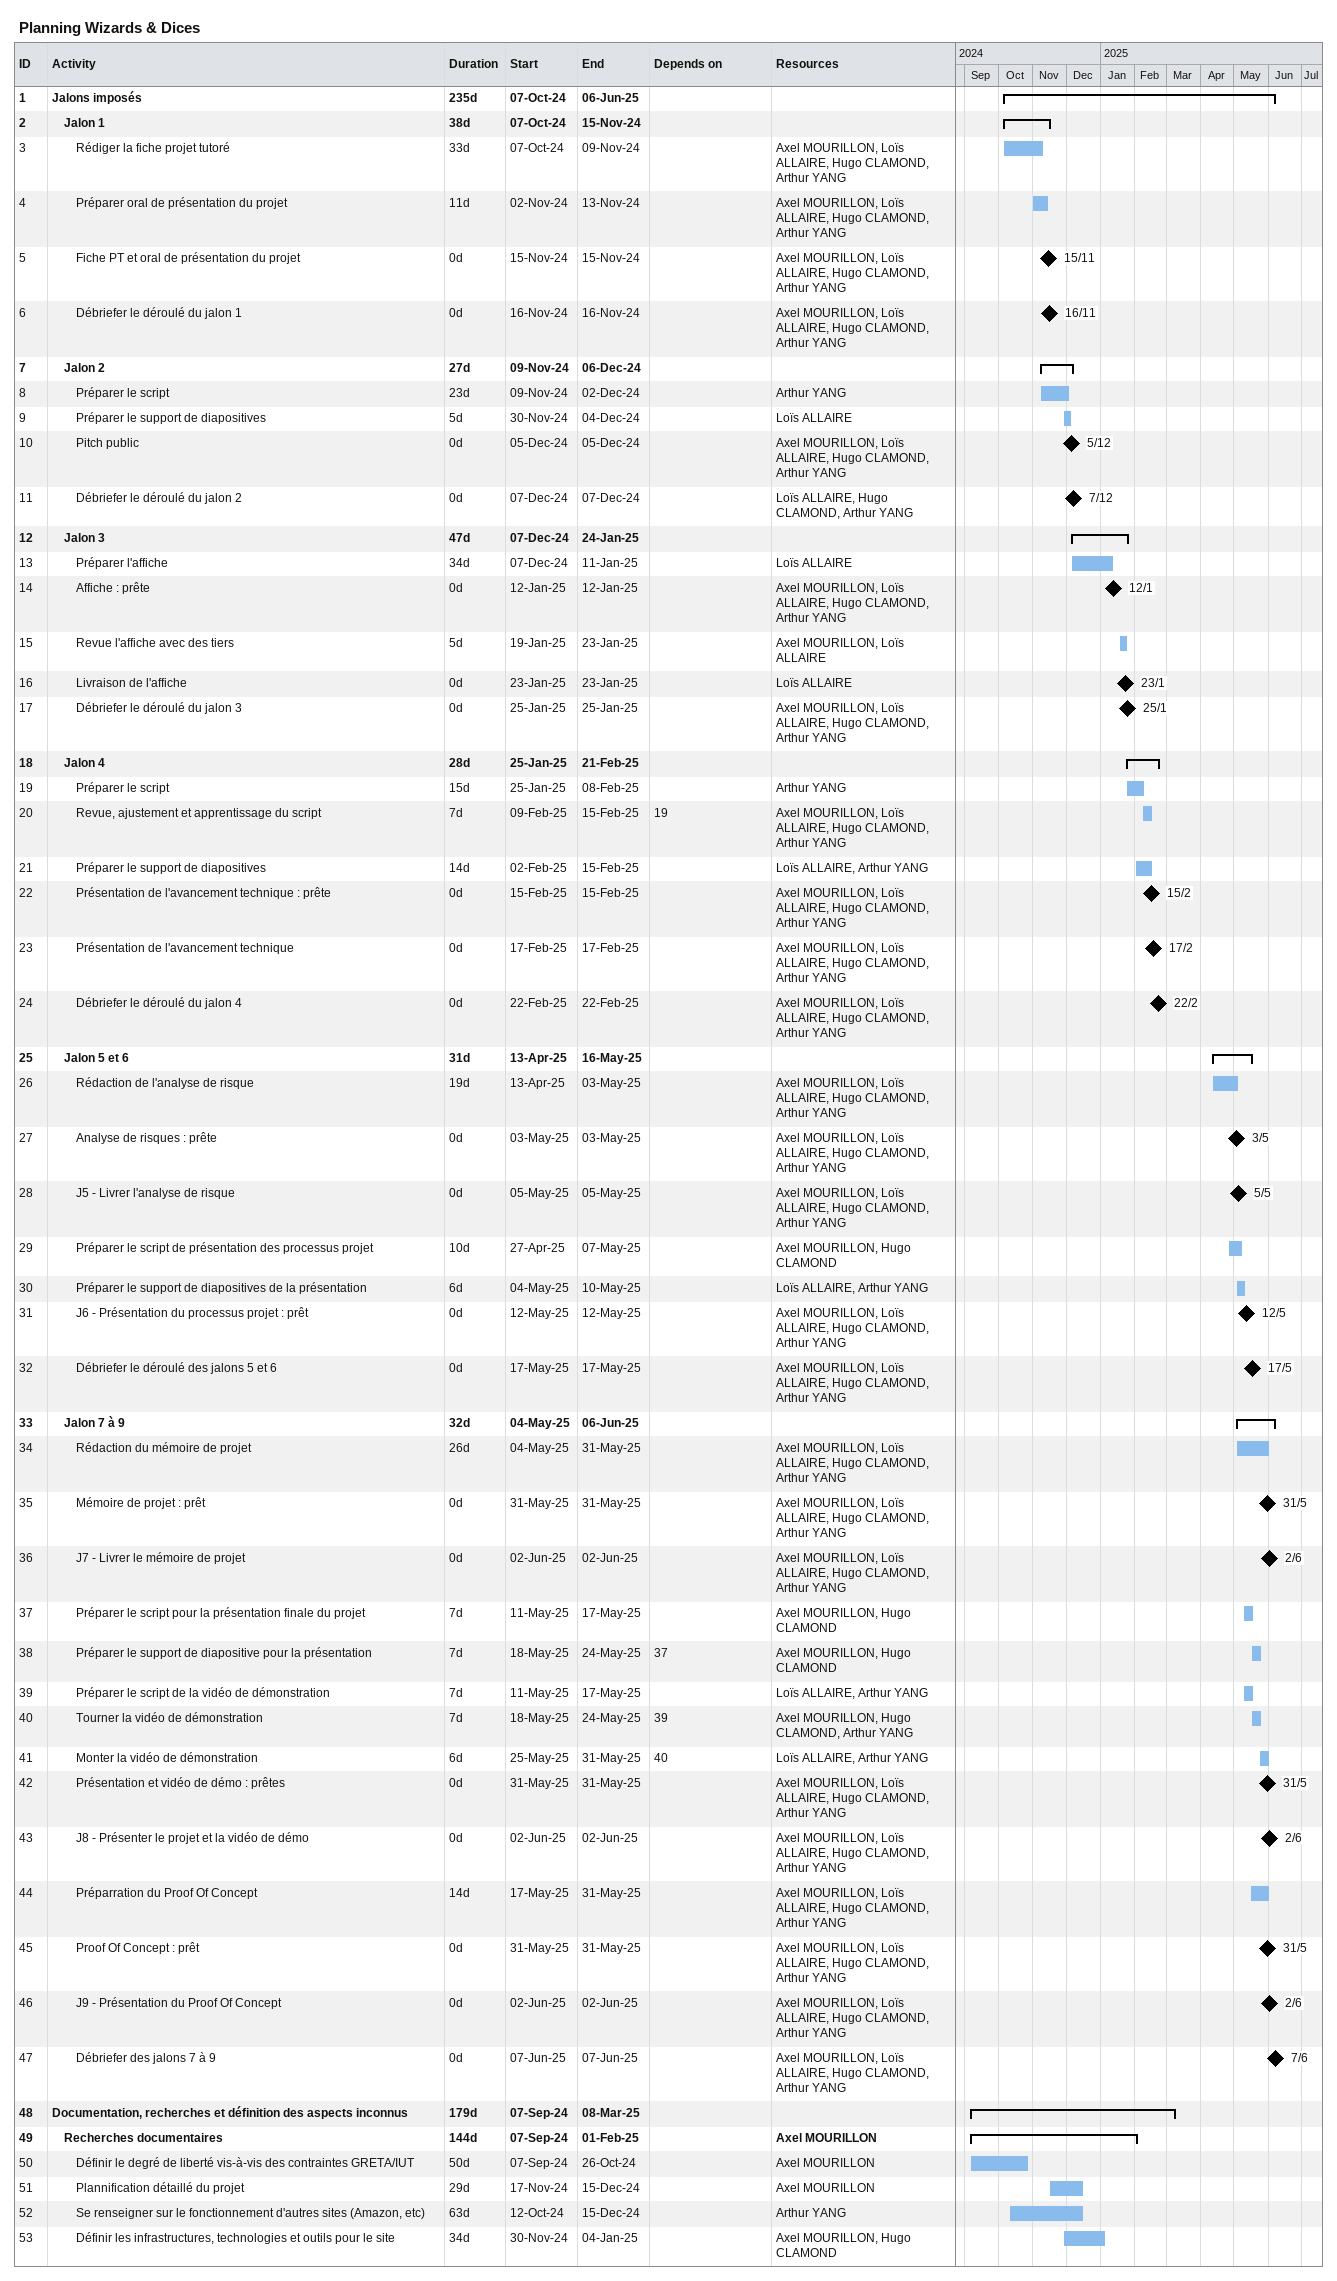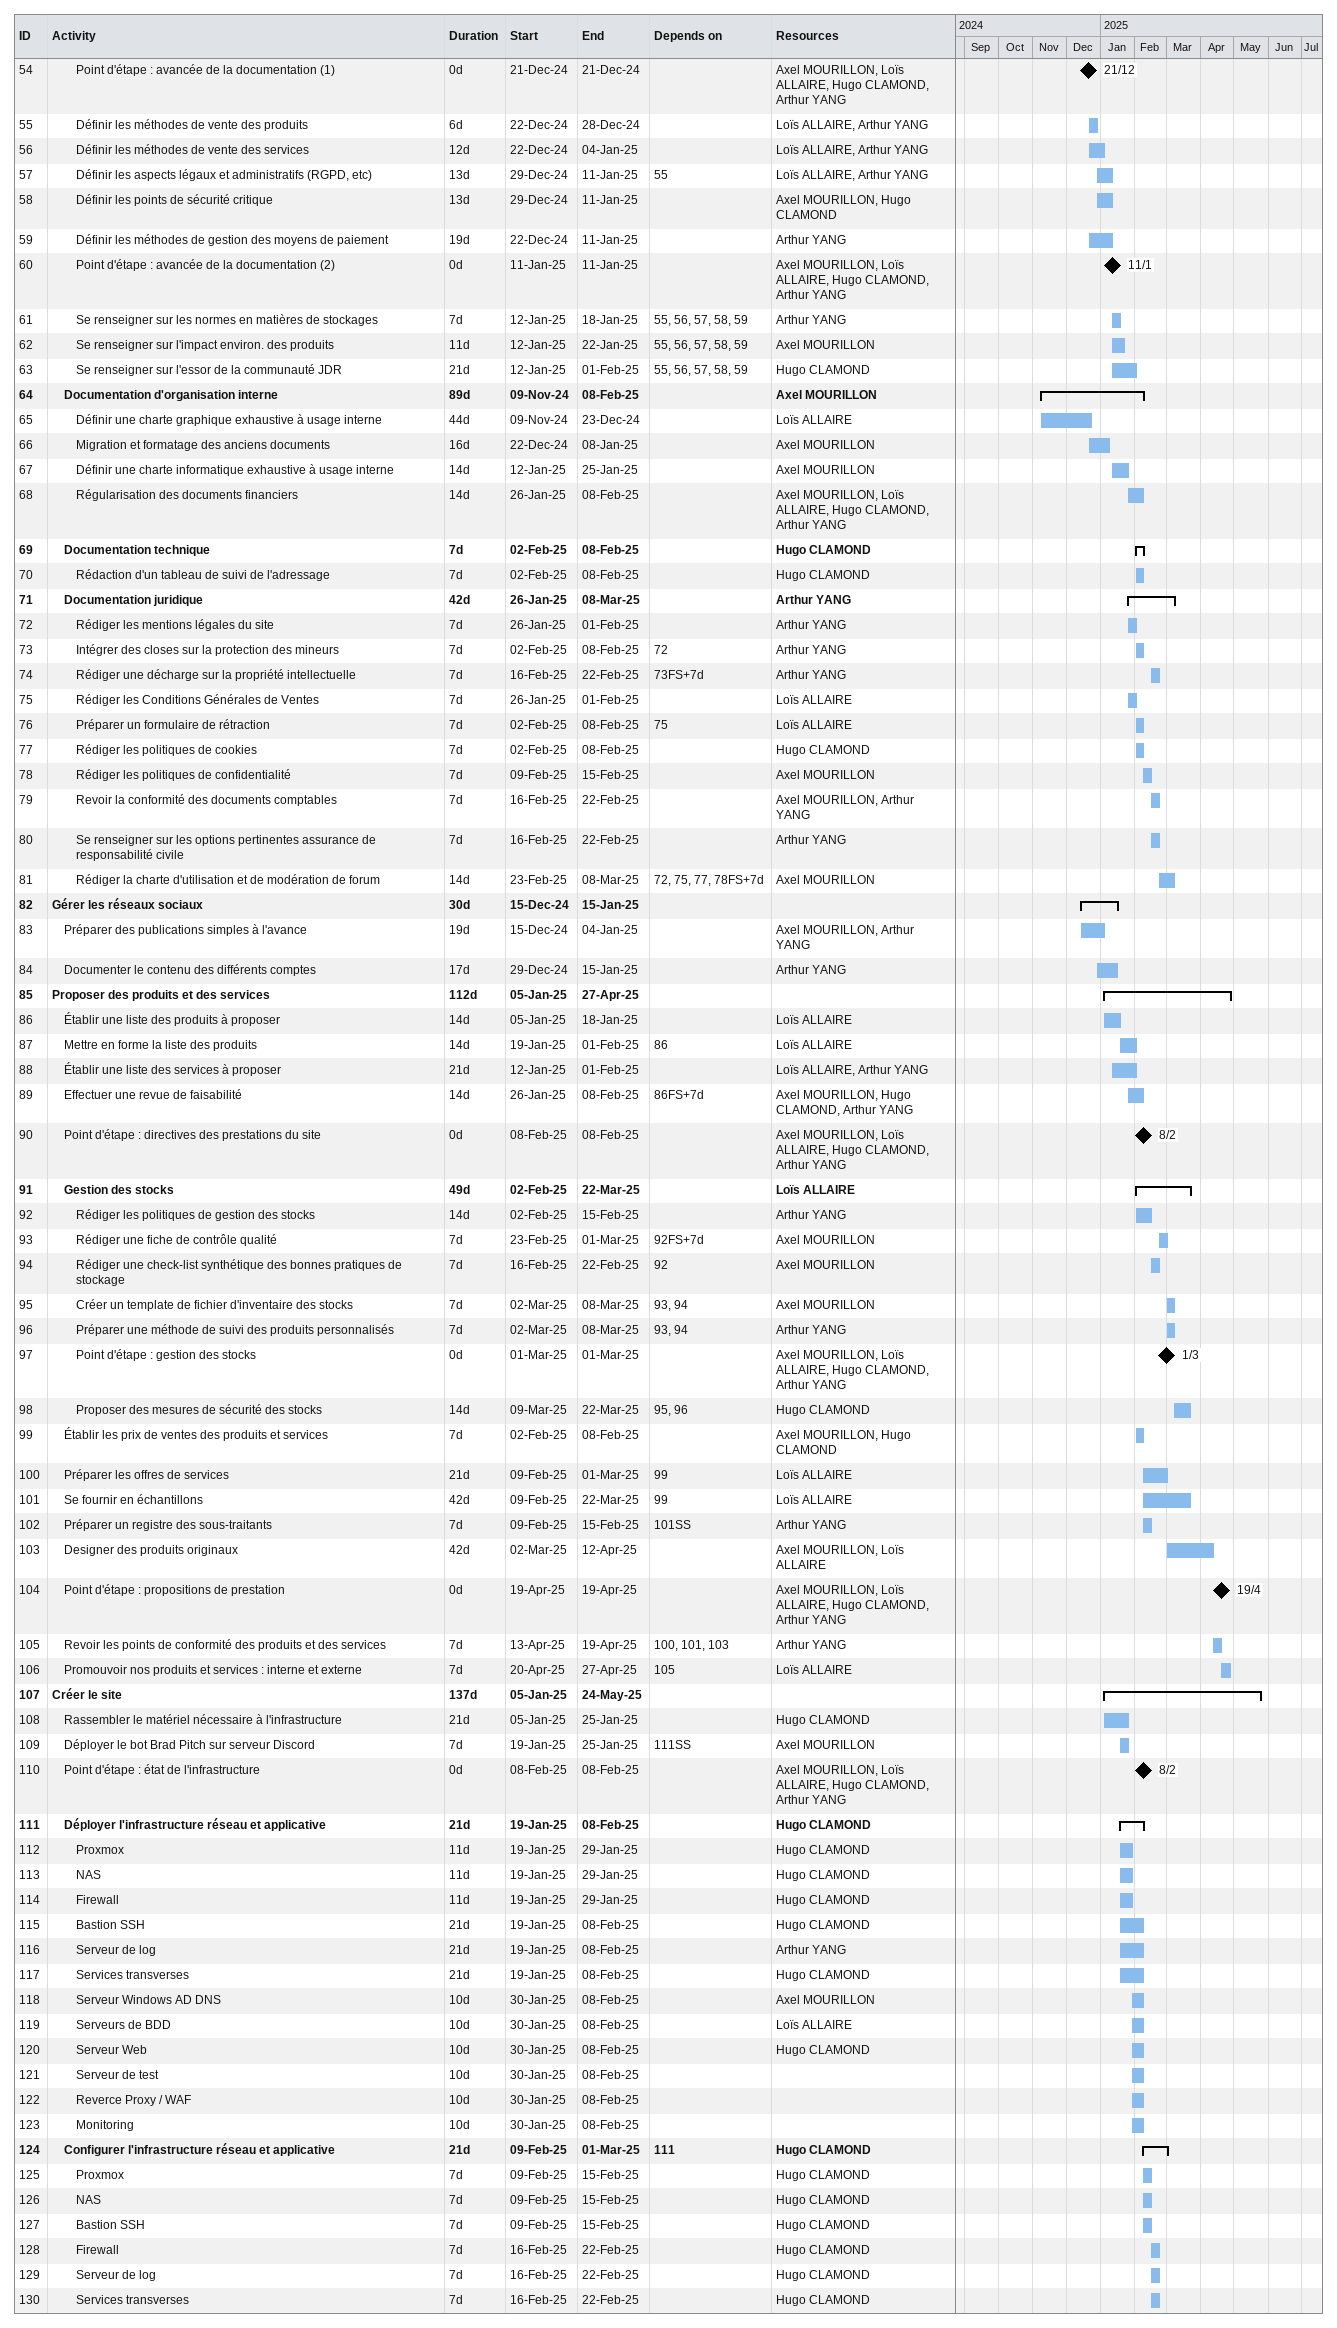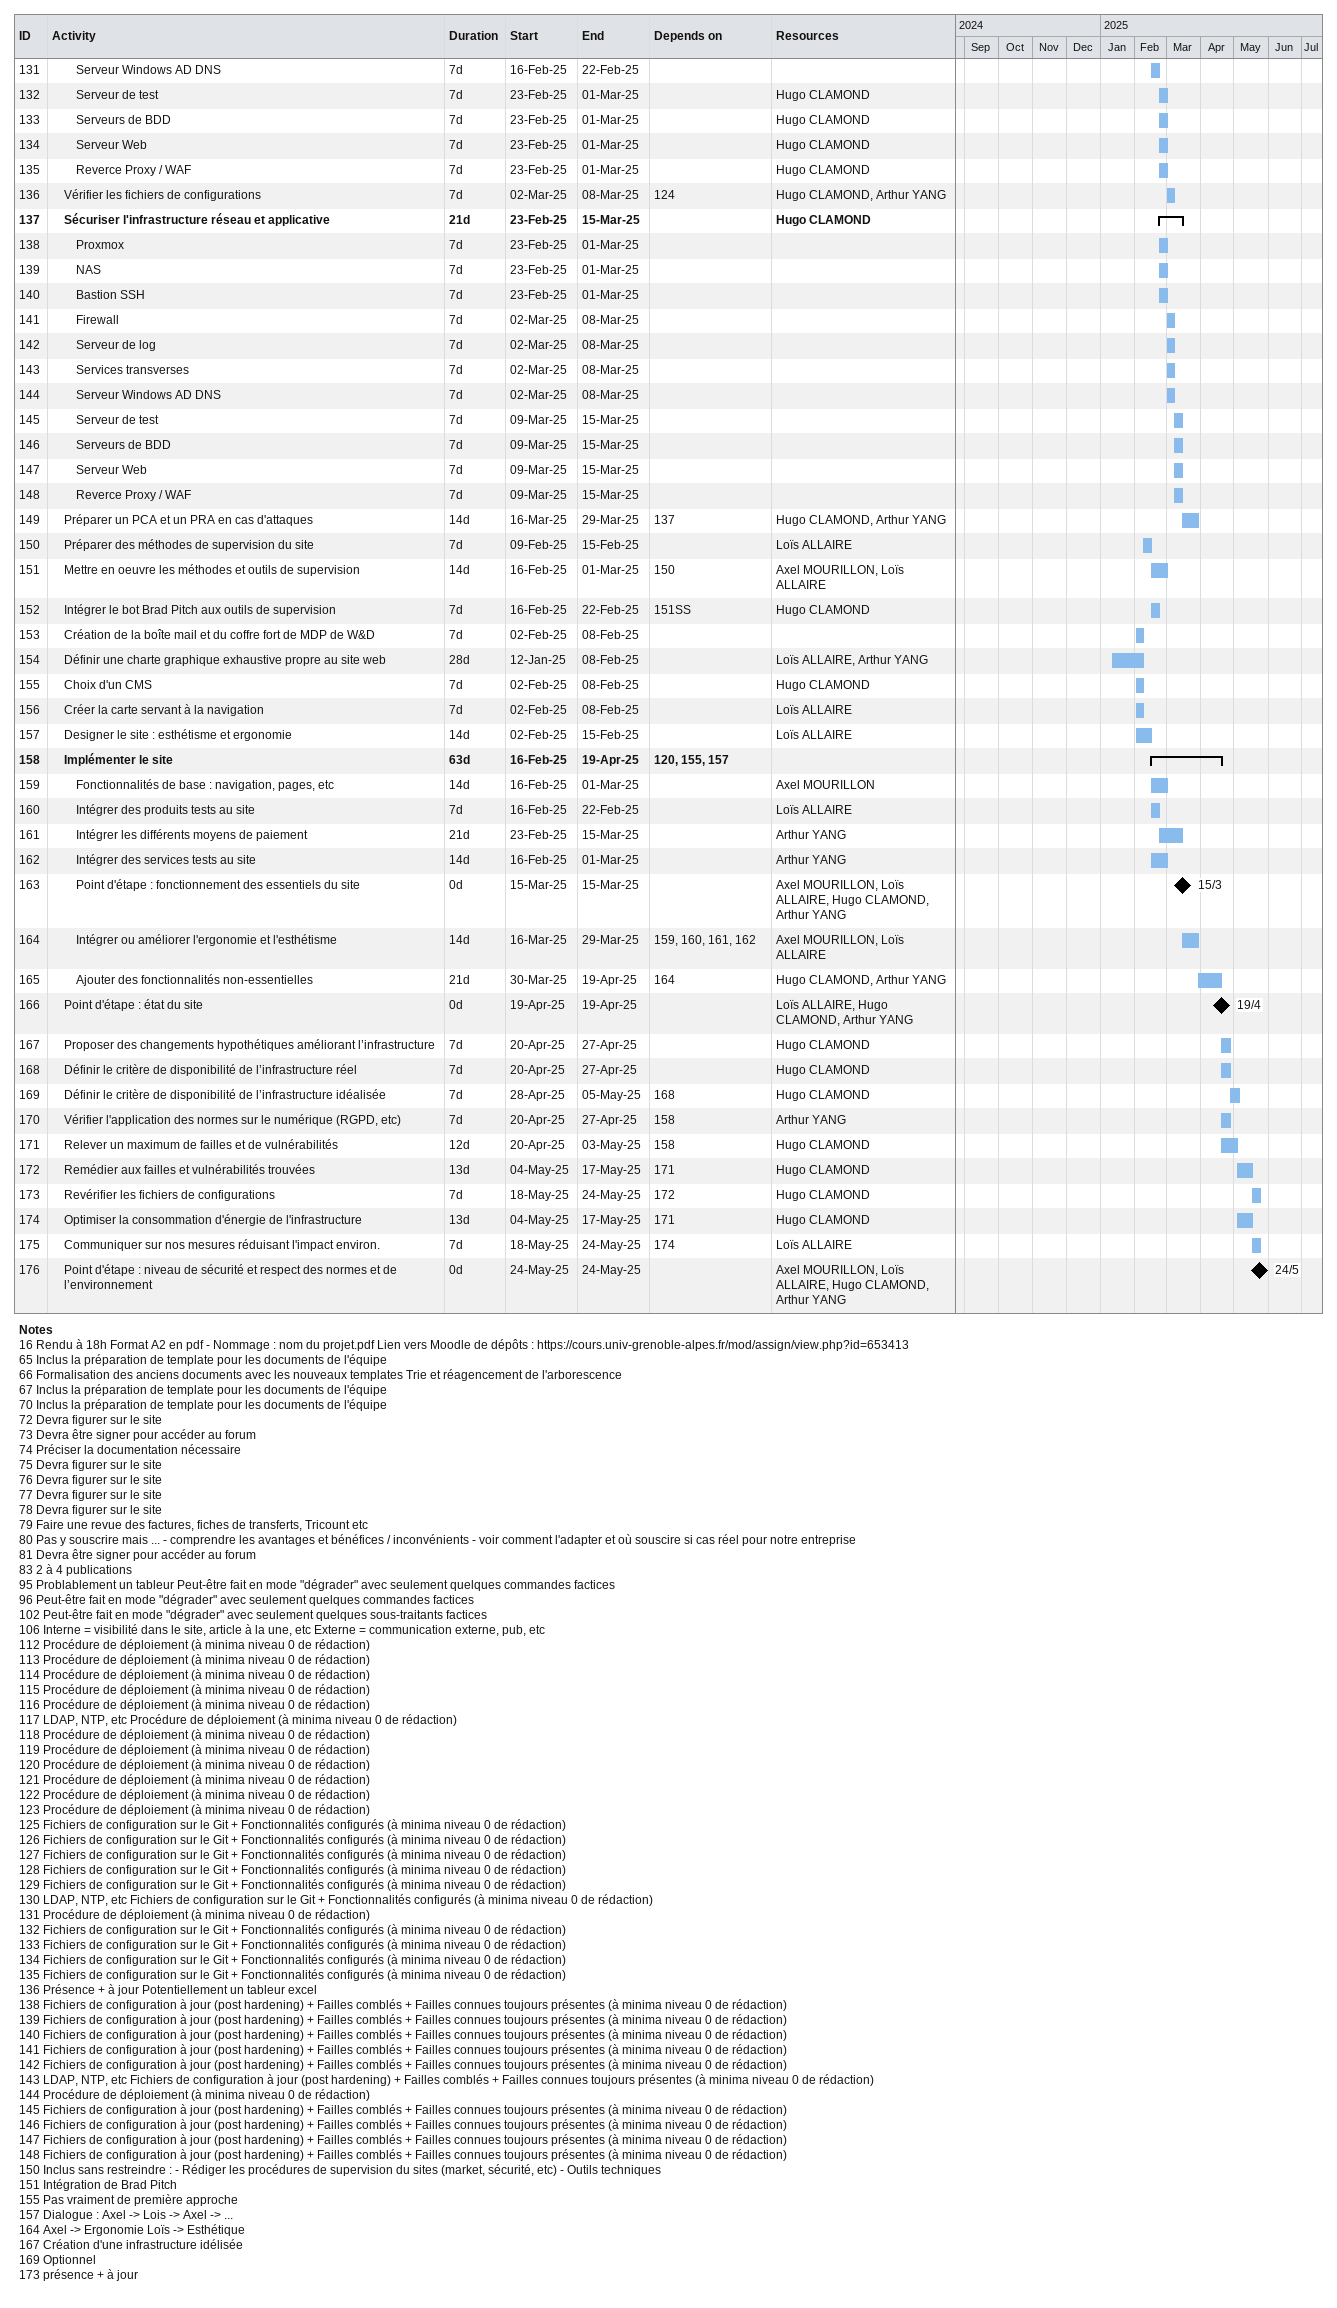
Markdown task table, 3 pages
Planning Wizards & Dices

| ID | Level | Task | Duration | Start | Finish | Predecessors | Resources |
|---|---|---|---|---|---|---|---|
| 1 | 1 | **Jalons imposés** | 235d | 2024-10-07 | 2025-06-06 |  |  |
| 2 | 2 | **Jalon 1** | 38d | 2024-10-07 | 2024-11-15 |  |  |
| 3 | 3 | Rédiger la fiche projet tutoré | 33d | 2024-10-07 | 2024-11-09 |  | Axel MOURILLON, Loïs ALLAIRE, Hugo CLAMOND, Arthur YANG |
| 4 | 3 | Préparer oral de présentation du projet | 11d | 2024-11-02 | 2024-11-13 |  | Axel MOURILLON, Loïs ALLAIRE, Hugo CLAMOND, Arthur YANG |
| 5 | 3 | Fiche PT et oral de présentation du projet | 0d | 2024-11-15 | 2024-11-15 |  | Axel MOURILLON, Loïs ALLAIRE, Hugo CLAMOND, Arthur YANG |
| 6 | 3 | Débriefer le déroulé du jalon 1 | 0d | 2024-11-16 | 2024-11-16 |  | Axel MOURILLON, Loïs ALLAIRE, Hugo CLAMOND, Arthur YANG |
| 7 | 2 | **Jalon 2** | 27d | 2024-11-09 | 2024-12-06 |  |  |
| 8 | 3 | Préparer le script | 23d | 2024-11-09 | 2024-12-02 |  | Arthur YANG |
| 9 | 3 | Préparer le support de diapositives | 5d | 2024-11-30 | 2024-12-04 |  | Loïs ALLAIRE |
| 10 | 3 | Pitch public | 0d | 2024-12-05 | 2024-12-05 |  | Axel MOURILLON, Loïs ALLAIRE, Hugo CLAMOND, Arthur YANG |
| 11 | 3 | Débriefer le déroulé du jalon 2 | 0d | 2024-12-07 | 2024-12-07 |  | Loïs ALLAIRE, Hugo CLAMOND, Arthur YANG |
| 12 | 2 | **Jalon 3** | 47d | 2024-12-07 | 2025-01-24 |  |  |
| 13 | 3 | Préparer l'affiche | 34d | 2024-12-07 | 2025-01-11 |  | Loïs ALLAIRE |
| 14 | 3 | Affiche : prête | 0d | 2025-01-12 | 2025-01-12 |  | Axel MOURILLON, Loïs ALLAIRE, Hugo CLAMOND, Arthur YANG |
| 15 | 3 | Revue l'affiche avec des tiers | 5d | 2025-01-19 | 2025-01-23 |  | Axel MOURILLON, Loïs ALLAIRE |
| 16 | 3 | Livraison de l'affiche | 0d | 2025-01-23 | 2025-01-23 |  | Loïs ALLAIRE |
| 17 | 3 | Débriefer le déroulé du jalon 3 | 0d | 2025-01-25 | 2025-01-25 |  | Axel MOURILLON, Loïs ALLAIRE, Hugo CLAMOND, Arthur YANG |
| 18 | 2 | **Jalon 4** | 28d | 2025-01-25 | 2025-02-21 |  |  |
| 19 | 3 | Préparer le script | 15d | 2025-01-25 | 2025-02-08 |  | Arthur YANG |
| 20 | 3 | Revue, ajustement et apprentissage du script | 7d | 2025-02-09 | 2025-02-15 | 19 | Axel MOURILLON, Loïs ALLAIRE, Hugo CLAMOND, Arthur YANG |
| 21 | 3 | Préparer le support de diapositives | 14d | 2025-02-02 | 2025-02-15 |  | Loïs ALLAIRE, Arthur YANG |
| 22 | 3 | Présentation de l'avancement technique : prête | 0d | 2025-02-15 | 2025-02-15 |  | Axel MOURILLON, Loïs ALLAIRE, Hugo CLAMOND, Arthur YANG |
| 23 | 3 | Présentation de l'avancement technique | 0d | 2025-02-17 | 2025-02-17 |  | Axel MOURILLON, Loïs ALLAIRE, Hugo CLAMOND, Arthur YANG |
| 24 | 3 | Débriefer le déroulé du jalon 4 | 0d | 2025-02-22 | 2025-02-22 |  | Axel MOURILLON, Loïs ALLAIRE, Hugo CLAMOND, Arthur YANG |
| 25 | 2 | **Jalon 5 et 6** | 31d | 2025-04-13 | 2025-05-16 |  |  |
| 26 | 3 | Rédaction de l'analyse de risque | 19d | 2025-04-13 | 2025-05-03 |  | Axel MOURILLON, Loïs ALLAIRE, Hugo CLAMOND, Arthur YANG |
| 27 | 3 | Analyse de risques : prête | 0d | 2025-05-03 | 2025-05-03 |  | Axel MOURILLON, Loïs ALLAIRE, Hugo CLAMOND, Arthur YANG |
| 28 | 3 | J5 - Livrer l'analyse de risque | 0d | 2025-05-05 | 2025-05-05 |  | Axel MOURILLON, Loïs ALLAIRE, Hugo CLAMOND, Arthur YANG |
| 29 | 3 | Préparer le script de présentation des processus projet | 10d | 2025-04-27 | 2025-05-07 |  | Axel MOURILLON, Hugo CLAMOND |
| 30 | 3 | Préparer le support de diapositives de la présentation | 6d | 2025-05-04 | 2025-05-10 |  | Loïs ALLAIRE, Arthur YANG |
| 31 | 3 | J6 - Présentation du processus projet : prêt | 0d | 2025-05-12 | 2025-05-12 |  | Axel MOURILLON, Loïs ALLAIRE, Hugo CLAMOND, Arthur YANG |
| 32 | 3 | Débriefer le déroulé des jalons 5 et 6 | 0d | 2025-05-17 | 2025-05-17 |  | Axel MOURILLON, Loïs ALLAIRE, Hugo CLAMOND, Arthur YANG |
| 33 | 2 | **Jalon 7 à 9** | 32d | 2025-05-04 | 2025-06-06 |  |  |
| 34 | 3 | Rédaction du mémoire de projet | 26d | 2025-05-04 | 2025-05-31 |  | Axel MOURILLON, Loïs ALLAIRE, Hugo CLAMOND, Arthur YANG |
| 35 | 3 | Mémoire de projet : prêt | 0d | 2025-05-31 | 2025-05-31 |  | Axel MOURILLON, Loïs ALLAIRE, Hugo CLAMOND, Arthur YANG |
| 36 | 3 | J7 - Livrer le mémoire de projet | 0d | 2025-06-02 | 2025-06-02 |  | Axel MOURILLON, Loïs ALLAIRE, Hugo CLAMOND, Arthur YANG |
| 37 | 3 | Préparer le script pour la présentation finale du projet | 7d | 2025-05-11 | 2025-05-17 |  | Axel MOURILLON, Hugo CLAMOND |
| 38 | 3 | Préparer le support de diapositive pour la présentation | 7d | 2025-05-18 | 2025-05-24 | 37 | Axel MOURILLON, Hugo CLAMOND |
| 39 | 3 | Préparer le script de la vidéo de démonstration | 7d | 2025-05-11 | 2025-05-17 |  | Loïs ALLAIRE, Arthur YANG |
| 40 | 3 | Tourner la vidéo de démonstration | 7d | 2025-05-18 | 2025-05-24 | 39 | Axel MOURILLON, Hugo CLAMOND, Arthur YANG |
| 41 | 3 | Monter la vidéo de démonstration | 6d | 2025-05-25 | 2025-05-31 | 40 | Loïs ALLAIRE, Arthur YANG |
| 42 | 3 | Présentation et vidéo de démo : prêtes | 0d | 2025-05-31 | 2025-05-31 |  | Axel MOURILLON, Loïs ALLAIRE, Hugo CLAMOND, Arthur YANG |
| 43 | 3 | J8 - Présenter le projet et la vidéo de démo | 0d | 2025-06-02 | 2025-06-02 |  | Axel MOURILLON, Loïs ALLAIRE, Hugo CLAMOND, Arthur YANG |
| 44 | 3 | Préparration du Proof Of Concept | 14d | 2025-05-17 | 2025-05-31 |  | Axel MOURILLON, Loïs ALLAIRE, Hugo CLAMOND, Arthur YANG |
| 45 | 3 | Proof Of Concept : prêt | 0d | 2025-05-31 | 2025-05-31 |  | Axel MOURILLON, Loïs ALLAIRE, Hugo CLAMOND, Arthur YANG |
| 46 | 3 | J9 - Présentation du Proof Of Concept | 0d | 2025-06-02 | 2025-06-02 |  | Axel MOURILLON, Loïs ALLAIRE, Hugo CLAMOND, Arthur YANG |
| 47 | 3 | Débriefer des jalons 7 à 9 | 0d | 2025-06-07 | 2025-06-07 |  | Axel MOURILLON, Loïs ALLAIRE, Hugo CLAMOND, Arthur YANG |
| 48 | 1 | **Documentation, recherches et définition des aspects inconnus** | 179d | 2024-09-07 | 2025-03-08 |  |  |
| 49 | 2 | **Recherches documentaires** | 144d | 2024-09-07 | 2025-02-01 |  | Axel MOURILLON |
| 50 | 3 | Définir le degré de liberté vis-à-vis des contraintes GRETA/IUT | 50d | 2024-09-07 | 2024-10-26 |  | Axel MOURILLON |
| 51 | 3 | Plannification détaillé du projet | 29d | 2024-11-17 | 2024-12-15 |  | Axel MOURILLON |
| 52 | 3 | Se renseigner sur le fonctionnement d'autres sites (Amazon, etc) | 63d | 2024-10-12 | 2024-12-15 |  | Arthur YANG |
| 53 | 3 | Définir les infrastructures, technologies et outils pour le site | 34d | 2024-11-30 | 2025-01-04 |  | Axel MOURILLON, Hugo CLAMOND |
| 54 | 3 | Point d'étape : avancée de la documentation (1) | 0d | 2024-12-21 | 2024-12-21 |  | Axel MOURILLON, Loïs ALLAIRE, Hugo CLAMOND, Arthur YANG |
| 55 | 3 | Définir les méthodes de vente des produits | 6d | 2024-12-22 | 2024-12-28 |  | Loïs ALLAIRE, Arthur YANG |
| 56 | 3 | Définir les méthodes de vente des services | 12d | 2024-12-22 | 2025-01-04 |  | Loïs ALLAIRE, Arthur YANG |
| 57 | 3 | Définir les aspects légaux et administratifs (RGPD, etc) | 13d | 2024-12-29 | 2025-01-11 | 55 | Loïs ALLAIRE, Arthur YANG |
| 58 | 3 | Définir les points de sécurité critique | 13d | 2024-12-29 | 2025-01-11 |  | Axel MOURILLON, Hugo CLAMOND |
| 59 | 3 | Définir les méthodes de gestion des moyens de paiement | 19d | 2024-12-22 | 2025-01-11 |  | Arthur YANG |
| 60 | 3 | Point d'étape : avancée de la documentation (2) | 0d | 2025-01-11 | 2025-01-11 |  | Axel MOURILLON, Loïs ALLAIRE, Hugo CLAMOND, Arthur YANG |
| 61 | 3 | Se renseigner sur les normes en matières de stockages | 7d | 2025-01-12 | 2025-01-18 | 55, 56, 57, 58, 59 | Arthur YANG |
| 62 | 3 | Se renseigner sur l'impact environ. des produits | 11d | 2025-01-12 | 2025-01-22 | 55, 56, 57, 58, 59 | Axel MOURILLON |
| 63 | 3 | Se renseigner sur l'essor de la communauté JDR | 21d | 2025-01-12 | 2025-02-01 | 55, 56, 57, 58, 59 | Hugo CLAMOND |
| 64 | 2 | **Documentation d'organisation interne** | 89d | 2024-11-09 | 2025-02-08 |  | Axel MOURILLON |
| 65 | 3 | Définir une charte graphique exhaustive à usage interne | 44d | 2024-11-09 | 2024-12-23 |  | Loïs ALLAIRE |
| 66 | 3 | Migration et formatage des anciens documents | 16d | 2024-12-22 | 2025-01-08 |  | Axel MOURILLON |
| 67 | 3 | Définir une charte informatique exhaustive à usage interne | 14d | 2025-01-12 | 2025-01-25 |  | Axel MOURILLON |
| 68 | 3 | Régularisation des documents financiers | 14d | 2025-01-26 | 2025-02-08 |  | Axel MOURILLON, Loïs ALLAIRE, Hugo CLAMOND, Arthur YANG |
| 69 | 2 | **Documentation technique** | 7d | 2025-02-02 | 2025-02-08 |  | Hugo CLAMOND |
| 70 | 3 | Rédaction d'un tableau de suivi de l'adressage | 7d | 2025-02-02 | 2025-02-08 |  | Hugo CLAMOND |
| 71 | 2 | **Documentation juridique** | 42d | 2025-01-26 | 2025-03-08 |  | Arthur YANG |
| 72 | 3 | Rédiger les mentions légales du site | 7d | 2025-01-26 | 2025-02-01 |  | Arthur YANG |
| 73 | 3 | Intégrer des closes sur la protection des mineurs | 7d | 2025-02-02 | 2025-02-08 | 72 | Arthur YANG |
| 74 | 3 | Rédiger une décharge sur la propriété intellectuelle | 7d | 2025-02-16 | 2025-02-22 | 73FS+7d | Arthur YANG |
| 75 | 3 | Rédiger les Conditions Générales de Ventes | 7d | 2025-01-26 | 2025-02-01 |  | Loïs ALLAIRE |
| 76 | 3 | Préparer un formulaire de rétraction | 7d | 2025-02-02 | 2025-02-08 | 75 | Loïs ALLAIRE |
| 77 | 3 | Rédiger les politiques de cookies | 7d | 2025-02-02 | 2025-02-08 |  | Hugo CLAMOND |
| 78 | 3 | Rédiger les politiques de confidentialité | 7d | 2025-02-09 | 2025-02-15 |  | Axel MOURILLON |
| 79 | 3 | Revoir la conformité des documents comptables | 7d | 2025-02-16 | 2025-02-22 |  | Axel MOURILLON, Arthur YANG |
| 80 | 3 | Se renseigner sur les options pertinentes assurance de responsabilité civile | 7d | 2025-02-16 | 2025-02-22 |  | Arthur YANG |
| 81 | 3 | Rédiger la charte d'utilisation et de modération de forum | 14d | 2025-02-23 | 2025-03-08 | 72, 75, 77, 78FS+7d | Axel MOURILLON |
| 82 | 1 | **Gérer les réseaux sociaux** | 30d | 2024-12-15 | 2025-01-15 |  |  |
| 83 | 2 | Préparer des publications simples à l'avance | 19d | 2024-12-15 | 2025-01-04 |  | Axel MOURILLON, Arthur YANG |
| 84 | 2 | Documenter le contenu des différents comptes | 17d | 2024-12-29 | 2025-01-15 |  | Arthur YANG |
| 85 | 1 | **Proposer des produits et des services** | 112d | 2025-01-05 | 2025-04-27 |  |  |
| 86 | 2 | Établir une liste des produits à proposer | 14d | 2025-01-05 | 2025-01-18 |  | Loïs ALLAIRE |
| 87 | 2 | Mettre en forme la liste des produits | 14d | 2025-01-19 | 2025-02-01 | 86 | Loïs ALLAIRE |
| 88 | 2 | Établir une liste des services à proposer | 21d | 2025-01-12 | 2025-02-01 |  | Loïs ALLAIRE, Arthur YANG |
| 89 | 2 | Effectuer une revue de faisabilité | 14d | 2025-01-26 | 2025-02-08 | 86FS+7d | Axel MOURILLON, Hugo CLAMOND, Arthur YANG |
| 90 | 2 | Point d'étape : directives des prestations du site | 0d | 2025-02-08 | 2025-02-08 |  | Axel MOURILLON, Loïs ALLAIRE, Hugo CLAMOND, Arthur YANG |
| 91 | 2 | **Gestion des stocks** | 49d | 2025-02-02 | 2025-03-22 |  | Loïs ALLAIRE |
| 92 | 3 | Rédiger les politiques de gestion des stocks | 14d | 2025-02-02 | 2025-02-15 |  | Arthur YANG |
| 93 | 3 | Rédiger une fiche de contrôle qualité | 7d | 2025-02-23 | 2025-03-01 | 92FS+7d | Axel MOURILLON |
| 94 | 3 | Rédiger une check-list synthétique des bonnes pratiques de stockage | 7d | 2025-02-16 | 2025-02-22 | 92 | Axel MOURILLON |
| 95 | 3 | Créer un template de fichier d'inventaire des stocks | 7d | 2025-03-02 | 2025-03-08 | 93, 94 | Axel MOURILLON |
| 96 | 3 | Préparer une méthode de suivi des produits personnalisés | 7d | 2025-03-02 | 2025-03-08 | 93, 94 | Arthur YANG |
| 97 | 3 | Point d'étape : gestion des stocks | 0d | 2025-03-01 | 2025-03-01 |  | Axel MOURILLON, Loïs ALLAIRE, Hugo CLAMOND, Arthur YANG |
| 98 | 3 | Proposer des mesures de sécurité des stocks | 14d | 2025-03-09 | 2025-03-22 | 95, 96 | Hugo CLAMOND |
| 99 | 2 | Établir les prix de ventes des produits et services | 7d | 2025-02-02 | 2025-02-08 |  | Axel MOURILLON, Hugo CLAMOND |
| 100 | 2 | Préparer les offres de services | 21d | 2025-02-09 | 2025-03-01 | 99 | Loïs ALLAIRE |
| 101 | 2 | Se fournir en échantillons | 42d | 2025-02-09 | 2025-03-22 | 99 | Loïs ALLAIRE |
| 102 | 2 | Préparer un registre des sous-traitants | 7d | 2025-02-09 | 2025-02-15 | 101SS | Arthur YANG |
| 103 | 2 | Designer des produits originaux | 42d | 2025-03-02 | 2025-04-12 |  | Axel MOURILLON, Loïs ALLAIRE |
| 104 | 2 | Point d'étape : propositions de prestation | 0d | 2025-04-19 | 2025-04-19 |  | Axel MOURILLON, Loïs ALLAIRE, Hugo CLAMOND, Arthur YANG |
| 105 | 2 | Revoir les points de conformité des produits et des services | 7d | 2025-04-13 | 2025-04-19 | 100, 101, 103 | Arthur YANG |
| 106 | 2 | Promouvoir nos produits et services : interne et externe | 7d | 2025-04-20 | 2025-04-27 | 105 | Loïs ALLAIRE |
| 107 | 1 | **Créer le site** | 137d | 2025-01-05 | 2025-05-24 |  |  |
| 108 | 2 | Rassembler le matériel nécessaire à l'infrastructure | 21d | 2025-01-05 | 2025-01-25 |  | Hugo CLAMOND |
| 109 | 2 | Déployer le bot Brad Pitch sur serveur Discord | 7d | 2025-01-19 | 2025-01-25 | 111SS | Axel MOURILLON |
| 110 | 2 | Point d'étape : état de l'infrastructure | 0d | 2025-02-08 | 2025-02-08 |  | Axel MOURILLON, Loïs ALLAIRE, Hugo CLAMOND, Arthur YANG |
| 111 | 2 | **Déployer l'infrastructure réseau et applicative** | 21d | 2025-01-19 | 2025-02-08 |  | Hugo CLAMOND |
| 112 | 3 | Proxmox | 11d | 2025-01-19 | 2025-01-29 |  | Hugo CLAMOND |
| 113 | 3 | NAS | 11d | 2025-01-19 | 2025-01-29 |  | Hugo CLAMOND |
| 114 | 3 | Firewall | 11d | 2025-01-19 | 2025-01-29 |  | Hugo CLAMOND |
| 115 | 3 | Bastion SSH | 21d | 2025-01-19 | 2025-02-08 |  | Hugo CLAMOND |
| 116 | 3 | Serveur de log | 21d | 2025-01-19 | 2025-02-08 |  | Arthur YANG |
| 117 | 3 | Services transverses | 21d | 2025-01-19 | 2025-02-08 |  | Hugo CLAMOND |
| 118 | 3 | Serveur Windows AD DNS | 10d | 2025-01-30 | 2025-02-08 |  | Axel MOURILLON |
| 119 | 3 | Serveurs de BDD | 10d | 2025-01-30 | 2025-02-08 |  | Loïs ALLAIRE |
| 120 | 3 | Serveur Web | 10d | 2025-01-30 | 2025-02-08 |  | Hugo CLAMOND |
| 121 | 3 | Serveur de test | 10d | 2025-01-30 | 2025-02-08 |  |  |
| 122 | 3 | Reverce Proxy / WAF | 10d | 2025-01-30 | 2025-02-08 |  |  |
| 123 | 3 | Monitoring | 10d | 2025-01-30 | 2025-02-08 |  |  |
| 124 | 2 | **Configurer l'infrastructure réseau et applicative** | 21d | 2025-02-09 | 2025-03-01 | 111 | Hugo CLAMOND |
| 125 | 3 | Proxmox | 7d | 2025-02-09 | 2025-02-15 |  | Hugo CLAMOND |
| 126 | 3 | NAS | 7d | 2025-02-09 | 2025-02-15 |  | Hugo CLAMOND |
| 127 | 3 | Bastion SSH | 7d | 2025-02-09 | 2025-02-15 |  | Hugo CLAMOND |
| 128 | 3 | Firewall | 7d | 2025-02-16 | 2025-02-22 |  | Hugo CLAMOND |
| 129 | 3 | Serveur de log | 7d | 2025-02-16 | 2025-02-22 |  | Hugo CLAMOND |
| 130 | 3 | Services transverses | 7d | 2025-02-16 | 2025-02-22 |  | Hugo CLAMOND |
| 131 | 3 | Serveur Windows AD DNS | 7d | 2025-02-16 | 2025-02-22 |  |  |
| 132 | 3 | Serveur de test | 7d | 2025-02-23 | 2025-03-01 |  | Hugo CLAMOND |
| 133 | 3 | Serveurs de BDD | 7d | 2025-02-23 | 2025-03-01 |  | Hugo CLAMOND |
| 134 | 3 | Serveur Web | 7d | 2025-02-23 | 2025-03-01 |  | Hugo CLAMOND |
| 135 | 3 | Reverce Proxy / WAF | 7d | 2025-02-23 | 2025-03-01 |  | Hugo CLAMOND |
| 136 | 2 | Vérifier les fichiers de configurations | 7d | 2025-03-02 | 2025-03-08 | 124 | Hugo CLAMOND, Arthur YANG |
| 137 | 2 | **Sécuriser l'infrastructure réseau et applicative** | 21d | 2025-02-23 | 2025-03-15 |  | Hugo CLAMOND |
| 138 | 3 | Proxmox | 7d | 2025-02-23 | 2025-03-01 |  |  |
| 139 | 3 | NAS | 7d | 2025-02-23 | 2025-03-01 |  |  |
| 140 | 3 | Bastion SSH | 7d | 2025-02-23 | 2025-03-01 |  |  |
| 141 | 3 | Firewall | 7d | 2025-03-02 | 2025-03-08 |  |  |
| 142 | 3 | Serveur de log | 7d | 2025-03-02 | 2025-03-08 |  |  |
| 143 | 3 | Services transverses | 7d | 2025-03-02 | 2025-03-08 |  |  |
| 144 | 3 | Serveur Windows AD DNS | 7d | 2025-03-02 | 2025-03-08 |  |  |
| 145 | 3 | Serveur de test | 7d | 2025-03-09 | 2025-03-15 |  |  |
| 146 | 3 | Serveurs de BDD | 7d | 2025-03-09 | 2025-03-15 |  |  |
| 147 | 3 | Serveur Web | 7d | 2025-03-09 | 2025-03-15 |  |  |
| 148 | 3 | Reverce Proxy / WAF | 7d | 2025-03-09 | 2025-03-15 |  |  |
| 149 | 2 | Préparer un PCA et un PRA en cas d'attaques | 14d | 2025-03-16 | 2025-03-29 | 137 | Hugo CLAMOND, Arthur YANG |
| 150 | 2 | Préparer des méthodes de supervision du site | 7d | 2025-02-09 | 2025-02-15 |  | Loïs ALLAIRE |
| 151 | 2 | Mettre en oeuvre les méthodes et outils de supervision | 14d | 2025-02-16 | 2025-03-01 | 150 | Axel MOURILLON, Loïs ALLAIRE |
| 152 | 2 | Intégrer le bot Brad Pitch aux outils de supervision | 7d | 2025-02-16 | 2025-02-22 | 151SS | Hugo CLAMOND |
| 153 | 2 | Création de la boîte mail et du coffre fort de MDP de W&D | 7d | 2025-02-02 | 2025-02-08 |  |  |
| 154 | 2 | Définir une charte graphique exhaustive propre au site web | 28d | 2025-01-12 | 2025-02-08 |  | Loïs ALLAIRE, Arthur YANG |
| 155 | 2 | Choix d'un CMS | 7d | 2025-02-02 | 2025-02-08 |  | Hugo CLAMOND |
| 156 | 2 | Créer la carte servant à la navigation | 7d | 2025-02-02 | 2025-02-08 |  | Loïs ALLAIRE |
| 157 | 2 | Designer le site : esthétisme et ergonomie | 14d | 2025-02-02 | 2025-02-15 |  | Loïs ALLAIRE |
| 158 | 2 | **Implémenter le site** | 63d | 2025-02-16 | 2025-04-19 | 120, 155, 157 |  |
| 159 | 3 | Fonctionnalités de base : navigation, pages, etc | 14d | 2025-02-16 | 2025-03-01 |  | Axel MOURILLON |
| 160 | 3 | Intégrer des produits tests au site | 7d | 2025-02-16 | 2025-02-22 |  | Loïs ALLAIRE |
| 161 | 3 | Intégrer les différents moyens de paiement | 21d | 2025-02-23 | 2025-03-15 |  | Arthur YANG |
| 162 | 3 | Intégrer des services tests au site | 14d | 2025-02-16 | 2025-03-01 |  | Arthur YANG |
| 163 | 3 | Point d'étape : fonctionnement des essentiels du site | 0d | 2025-03-15 | 2025-03-15 |  | Axel MOURILLON, Loïs ALLAIRE, Hugo CLAMOND, Arthur YANG |
| 164 | 3 | Intégrer ou améliorer l'ergonomie et l'esthétisme | 14d | 2025-03-16 | 2025-03-29 | 159, 160, 161, 162 | Axel MOURILLON, Loïs ALLAIRE |
| 165 | 3 | Ajouter des fonctionnalités non-essentielles | 21d | 2025-03-30 | 2025-04-19 | 164 | Hugo CLAMOND, Arthur YANG |
| 166 | 2 | Point d'étape : état du site | 0d | 2025-04-19 | 2025-04-19 |  | Loïs ALLAIRE, Hugo CLAMOND, Arthur YANG |
| 167 | 2 | Proposer des changements hypothétiques améliorant l’infrastructure | 7d | 2025-04-20 | 2025-04-27 |  | Hugo CLAMOND |
| 168 | 2 | Définir le critère de disponibilité de l’infrastructure réel | 7d | 2025-04-20 | 2025-04-27 |  | Hugo CLAMOND |
| 169 | 2 | Définir le critère de disponibilité de l’infrastructure idéalisée | 7d | 2025-04-28 | 2025-05-05 | 168 | Hugo CLAMOND |
| 170 | 2 | Vérifier l'application des normes sur le numérique (RGPD, etc) | 7d | 2025-04-20 | 2025-04-27 | 158 | Arthur YANG |
| 171 | 2 | Relever un maximum de failles et de vulnérabilités | 12d | 2025-04-20 | 2025-05-03 | 158 | Hugo CLAMOND |
| 172 | 2 | Remédier aux failles et vulnérabilités trouvées | 13d | 2025-05-04 | 2025-05-17 | 171 | Hugo CLAMOND |
| 173 | 2 | Revérifier les fichiers de configurations | 7d | 2025-05-18 | 2025-05-24 | 172 | Hugo CLAMOND |
| 174 | 2 | Optimiser la consommation d'énergie de l'infrastructure | 13d | 2025-05-04 | 2025-05-17 | 171 | Hugo CLAMOND |
| 175 | 2 | Communiquer sur nos mesures réduisant l'impact environ. | 7d | 2025-05-18 | 2025-05-24 | 174 | Loïs ALLAIRE |
| 176 | 2 | Point d'étape : niveau de sécurité et respect des normes et de l’environnement | 0d | 2025-05-24 | 2025-05-24 |  | Axel MOURILLON, Loïs ALLAIRE, Hugo CLAMOND, Arthur YANG |

Notes
- 16: Rendu à 18h Format A2 en pdf - Nommage : nom du projet.pdf Lien vers Moodle de dépôts : https://cours.univ-grenoble-alpes.fr/mod/assign/view.php?id=653413
- 65: Inclus la préparation de template pour les documents de l'équipe
- 66: Formalisation des anciens documents avec les nouveaux templates Trie et réagencement de l'arborescence
- 67: Inclus la préparation de template pour les documents de l'équipe
- 70: Inclus la préparation de template pour les documents de l'équipe
- 72: Devra figurer sur le site
- 73: Devra être signer pour accéder au forum
- 74: Préciser la documentation nécessaire
- 75: Devra figurer sur le site
- 76: Devra figurer sur le site
- 77: Devra figurer sur le site
- 78: Devra figurer sur le site
- 79: Faire une revue des factures, fiches de transferts, Tricount etc
- 80: Pas y souscrire mais ... - comprendre les avantages et bénéfices / inconvénients - voir comment l'adapter et où souscire si cas réel pour notre entreprise
- 81: Devra être signer pour accéder au forum
- 83: 2 à 4 publications
- 95: Problablement un tableur Peut-être fait en mode "dégrader" avec seulement quelques commandes factices
- 96: Peut-être fait en mode "dégrader" avec seulement quelques commandes factices
- 102: Peut-être fait en mode "dégrader" avec seulement quelques sous-traitants factices
- 106: Interne = visibilité dans le site, article à la une, etc Externe = communication externe, pub, etc
- 112: Procédure de déploiement (à minima niveau 0 de rédaction)
- 113: Procédure de déploiement (à minima niveau 0 de rédaction)
- 114: Procédure de déploiement (à minima niveau 0 de rédaction)
- 115: Procédure de déploiement (à minima niveau 0 de rédaction)
- 116: Procédure de déploiement (à minima niveau 0 de rédaction)
- 117: LDAP, NTP, etc Procédure de déploiement (à minima niveau 0 de rédaction)
- 118: Procédure de déploiement (à minima niveau 0 de rédaction)
- 119: Procédure de déploiement (à minima niveau 0 de rédaction)
- 120: Procédure de déploiement (à minima niveau 0 de rédaction)
- 121: Procédure de déploiement (à minima niveau 0 de rédaction)
- 122: Procédure de déploiement (à minima niveau 0 de rédaction)
- 123: Procédure de déploiement (à minima niveau 0 de rédaction)
- 125: Fichiers de configuration sur le Git + Fonctionnalités configurés (à minima niveau 0 de rédaction)
- 126: Fichiers de configuration sur le Git + Fonctionnalités configurés (à minima niveau 0 de rédaction)
- 127: Fichiers de configuration sur le Git + Fonctionnalités configurés (à minima niveau 0 de rédaction)
- 128: Fichiers de configuration sur le Git + Fonctionnalités configurés (à minima niveau 0 de rédaction)
- 129: Fichiers de configuration sur le Git + Fonctionnalités configurés (à minima niveau 0 de rédaction)
- 130: LDAP, NTP, etc Fichiers de configuration sur le Git + Fonctionnalités configurés (à minima niveau 0 de rédaction)
- 131: Procédure de déploiement (à minima niveau 0 de rédaction)
- 132: Fichiers de configuration sur le Git + Fonctionnalités configurés (à minima niveau 0 de rédaction)
- 133: Fichiers de configuration sur le Git + Fonctionnalités configurés (à minima niveau 0 de rédaction)
- 134: Fichiers de configuration sur le Git + Fonctionnalités configurés (à minima niveau 0 de rédaction)
- 135: Fichiers de configuration sur le Git + Fonctionnalités configurés (à minima niveau 0 de rédaction)
- 136: Présence + à jour Potentiellement un tableur excel
- 138: Fichiers de configuration à jour (post hardening) + Failles comblés + Failles connues toujours présentes (à minima niveau 0 de rédaction)
- 139: Fichiers de configuration à jour (post hardening) + Failles comblés + Failles connues toujours présentes (à minima niveau 0 de rédaction)
- 140: Fichiers de configuration à jour (post hardening) + Failles comblés + Failles connues toujours présentes (à minima niveau 0 de rédaction)
- 141: Fichiers de configuration à jour (post hardening) + Failles comblés + Failles connues toujours présentes (à minima niveau 0 de rédaction)
- 142: Fichiers de configuration à jour (post hardening) + Failles comblés + Failles connues toujours présentes (à minima niveau 0 de rédaction)
- 143: LDAP, NTP, etc Fichiers de configuration à jour (post hardening) + Failles comblés + Failles connues toujours présentes (à minima niveau 0 de rédaction)
- 144: Procédure de déploiement (à minima niveau 0 de rédaction)
- 145: Fichiers de configuration à jour (post hardening) + Failles comblés + Failles connues toujours présentes (à minima niveau 0 de rédaction)
- 146: Fichiers de configuration à jour (post hardening) + Failles comblés + Failles connues toujours présentes (à minima niveau 0 de rédaction)
- 147: Fichiers de configuration à jour (post hardening) + Failles comblés + Failles connues toujours présentes (à minima niveau 0 de rédaction)
- 148: Fichiers de configuration à jour (post hardening) + Failles comblés + Failles connues toujours présentes (à minima niveau 0 de rédaction)
- 150: Inclus sans restreindre : - Rédiger les procédures de supervision du sites (market, sécurité, etc) - Outils techniques
- 151: Intégration de Brad Pitch
- 155: Pas vraiment de première approche
- 157: Dialogue : Axel -> Lois -> Axel -> ...
- 164: Axel -> Ergonomie Loïs -> Esthétique
- 167: Création d'une infrastructure idélisée
- 169: Optionnel
- 173: présence + à jour
